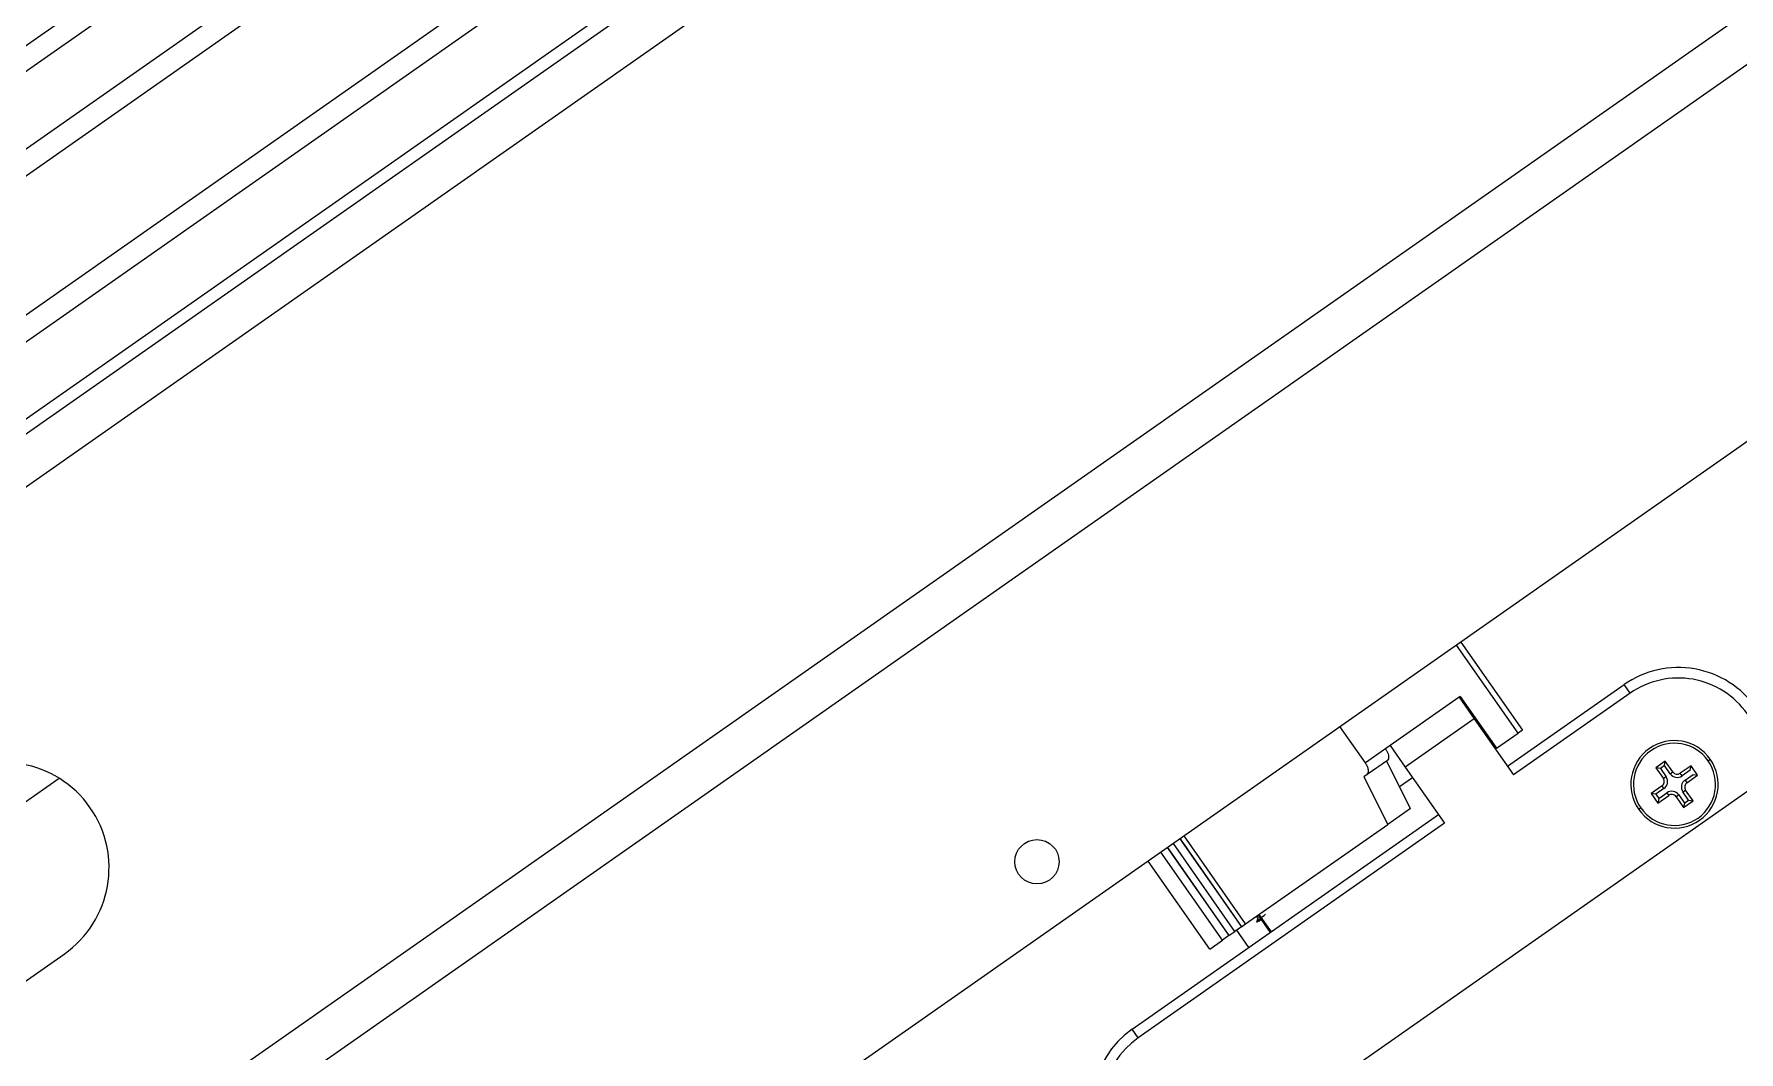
# Model space of a CAD drawing. Header units: millimetres. Extents: x 152904052 to 153933663, y 538271515 to 539240469.
# Drawn here: x 153332993.5 to 153333155.4, y 538933055.2 to 538933151.8 of the extents above; entities that cross this region are included whole.
import ezdxf

# ---------------------------------------------------------------- set-up
doc = ezdxf.new("R2010")
doc.units = ezdxf.units.MM
doc.layers.add('POWR', color=5, linetype='Continuous')

msp = doc.modelspace()

# ---------------------------------------------------------------- linework, layer by layer
at = {"layer": 'POWR', "color": 7}
for p, q in [((153334623.39, 538934255.65), (153332862.21, 538933022.46)), ((153334625.74, 538934252.29), (153332864.56, 538933019.1)), ((153334675.52, 538934217.81), (153332879.94, 538932960.53)), ((153332832.66, 538933026.31), (153333728.81, 538933653.8)), ((153332833.18, 538933029.23), (153333725.89, 538933654.31)), ((153332838.86, 538933017.46), (153333735.01, 538933644.95)), ((153332841.84, 538933016.98), (153333734.43, 538933641.99)), ((153332865.62, 538933026.31), (153333715.49, 538933621.4)), ((153333757.56, 538933570.04), (153332911.78, 538932977.82)), ((153333049.84, 538933190.71), (153332983.98, 538933144.59)), ((153333050.99, 538933189.07), (153332985.13, 538933142.95)), ((153333238.02, 538933170.49), (153332928.59, 538932953.82)), ((153333134.41, 538933085.48), (153333128.56, 538933093.84)), ((153333128.97, 538933094.13), (153333134.82, 538933085.77)), ((153333133.41, 538933082.34), (153333144.47, 538933090.09)), ((153333145.04, 538933089.27), (153333144.47, 538933090.09)), ((153333128.82, 538933088.9), (153333122.27, 538933084.31)), ((153333128.92, 538933088.96), (153333128.82, 538933088.9)), ((153333128.82, 538933088.9), (153333130.25, 538933086.85)), ((153333128.92, 538933088.96), (153333132.36, 538933084.05)), ((153333129.09, 538933088.72), (153333128.99, 538933088.65)), ((153333129.15, 538933088.63), (153333129.09, 538933088.51)), ((153333145.04, 538933089.27), (153333133.98, 538933081.52)), ((153333130.25, 538933086.85), (153333123.7, 538933082.26)), ((153333130.25, 538933086.85), (153333133.98, 538933081.52)), ((153333119.91, 538933082.65), (153333117.5, 538933086.1)), ((153333132.36, 538933084.05), (153333134.41, 538933085.48)), ((153333134.82, 538933085.77), (153333134.41, 538933085.48)), ((153333122.27, 538933084.31), (153333119.91, 538933082.65)), ((153333122.27, 538933084.31), (153333123.7, 538933082.26)), ((153333132.36, 538933084.05), (153333132.26, 538933083.98)), ((153333122, 538933082.9), (153333120.09, 538933081.56)), ((153333124.21, 538933078.34), (153333121.92, 538933082.84)), ((153333123.7, 538933082.26), (153333127.43, 538933076.93)), ((153333148.39, 538933082.82), (153333147.49, 538933082.19)), ((153333147.49, 538933082.19), (153333148.21, 538933081.17)), ((153333147.92, 538933082.12), (153333147.49, 538933082.19)), ((153333148.32, 538933082.4), (153333147.92, 538933082.12)), ((153333147.92, 538933082.12), (153333148.46, 538933081.34)), ((153333148.32, 538933082.4), (153333148.39, 538933082.82)), ((153333148.86, 538933081.62), (153333148.32, 538933082.4)), ((153333149.11, 538933081.8), (153333148.39, 538933082.82)), ((153333150.83, 538933082.39), (153333149.81, 538933081.68)), ((153333150.75, 538933081.97), (153333149.98, 538933081.43)), ((153333150.75, 538933081.97), (153333150.83, 538933082.39)), ((153333151.46, 538933081.49), (153333150.83, 538933082.39)), ((153333152.46, 538933082.86), (153333152.66, 538933083)), ((153332995.9, 538933081.19), (153332972.64, 538933064.9)), ((153333102.28, 538933042.24), (153333157.17, 538933080.67)), ((153333120.09, 538933081.56), (153333119.75, 538933081.32)), ((153333119.75, 538933081.32), (153333122.04, 538933076.82)), ((153333123.16, 538933080.41), (153333124.39, 538933081.28)), ((153333148.09, 538933080.47), (153333147.06, 538933079.76)), ((153333148.26, 538933080.22), (153333148.09, 538933080.47)), ((153333148.46, 538933081.34), (153333148.21, 538933081.17)), ((153333148.86, 538933081.62), (153333149.11, 538933081.8)), ((153333149.98, 538933081.43), (153333149.81, 538933081.68)), ((153333150.26, 538933081.03), (153333151.03, 538933081.57)), ((153333150.26, 538933081.03), (153333150.44, 538933080.78)), ((153333150.44, 538933080.78), (153333151.46, 538933081.49)), ((153333151.03, 538933081.57), (153333151.46, 538933081.49)), ((153333147.06, 538933079.76), (153333147.69, 538933078.85)), ((153333147.49, 538933079.68), (153333147.06, 538933079.76)), ((153333148.26, 538933080.22), (153333147.49, 538933079.68)), ((153333147.49, 538933079.68), (153333147.77, 538933079.28)), ((153333147.69, 538933078.85), (153333148.72, 538933079.57)), ((153333147.77, 538933079.28), (153333147.69, 538933078.85)), ((153333147.77, 538933079.28), (153333148.54, 538933079.82)), ((153333148.54, 538933079.82), (153333148.72, 538933079.57)), ((153333149.66, 538933079.62), (153333149.41, 538933079.45)), ((153333149.41, 538933079.45), (153333150.13, 538933078.42)), ((153333149.66, 538933079.62), (153333150.21, 538933078.85)), ((153333150.06, 538933079.9), (153333150.31, 538933080.08)), ((153333150.6, 538933079.13), (153333150.06, 538933079.9)), ((153333150.13, 538933078.42), (153333151.03, 538933079.06)), ((153333150.21, 538933078.85), (153333150.13, 538933078.42)), ((153333150.21, 538933078.85), (153333150.6, 538933079.13)), ((153333151.03, 538933079.06), (153333150.31, 538933080.08)), ((153333150.6, 538933079.13), (153333151.03, 538933079.06)), ((153333097.78, 538933057.39), (153333126.86, 538933077.75)), ((153333124.21, 538933078.34), (153333122.04, 538933076.82)), ((153333146.07, 538933078.39), (153333145.86, 538933078.24)), ((153333127.43, 538933076.93), (153333098.35, 538933056.57)), ((153333102.3, 538933075.46), (153333108.15, 538933067.1)), ((153333102.31, 538933075.46), (153333108.16, 538933067.1)), ((153333108.54, 538933067.37), (153333102.69, 538933075.73)), ((153333108.54, 538933067.37), (153333122.04, 538933076.82)), ((153333106.33, 538933065.82), (153333100.48, 538933074.18)), ((153333101.1, 538933074.62), (153333106.95, 538933066.26)), ((153333101.11, 538933074.62), (153333106.96, 538933066.26)), ((153333107.53, 538933066.66), (153333101.68, 538933075.02)), ((153333105.13, 538933064.98), (153333099.28, 538933073.34)), ((153333108.16, 538933067.1), (153333108.54, 538933067.37)), ((153333109.49, 538933068.04), (153333109.68, 538933068.04)), ((153333109.74, 538933068.21), (153333110.88, 538933066.57)), ((153333109.78, 538933067.63), (153333110, 538933067.82)), ((153333109.8, 538933068.26), (153333110.95, 538933066.62)), ((153333105.13, 538933064.98), (153333106.33, 538933065.82)), ((153333106.95, 538933066.26), (153333106.33, 538933065.82)), ((153333106.96, 538933066.26), (153333106.95, 538933066.26)), ((153333106.96, 538933066.26), (153333107.53, 538933066.66)), ((153333108.15, 538933067.1), (153333107.53, 538933066.66)), ((153333108.83, 538933065.13), (153333107.69, 538933066.77)), ((153333108.16, 538933067.1), (153333108.15, 538933067.1)), ((153332988.16, 538933058.77), (153332996.35, 538933064.5)), ((153333098.35, 538933056.57), (153333097.78, 538933057.39))]:
    msp.add_line(p, q, dxfattribs=at)
msp.add_circle((153333088.73, 538933073.28), 2.1, dxfattribs=at)
for centre, radius, start, end in [((153333149.63, 538933082.71), 9, 35, 125), ((153333149.63, 538933082.71), 8, 35, 125), ((153333149.26, 538933080.62), 4.15, 35, 215), ((153333149.26, 538933080.62), 3.9, 35, 215), ((153332990.62, 538933072.7), 10, 305, 125), ((153333149.26, 538933080.62), 4.15, 215, 35), ((153333149.26, 538933080.62), 3.9, 215, 35), ((153333147.8, 538933080.88), 0.5, 305, 35), ((153333147.8, 538933080.88), 0.807, 305, 35), ((153333149.52, 538933082.09), 0.807, 215, 305), ((153333149.52, 538933082.09), 0.5, 215, 305), ((153333150.72, 538933080.37), 0.807, 125, 215), ((153333150.72, 538933080.37), 0.5, 125, 215), ((153333149, 538933079.16), 0.807, 35, 125), ((153333149, 538933079.16), 0.5, 35, 125), ((153333102.94, 538933050.02), 9, 125, 215), ((153333102.94, 538933050.02), 8, 125, 215)]:
    msp.add_arc(centre, radius, start, end, dxfattribs=at)
for points, knots in [([(153333121.82, 538933083.99), (153333121.87, 538933083.92), (153333121.97, 538933083.75), (153333122.08, 538933083.5), (153333122.13, 538933083.24), (153333122.11, 538933083.02), (153333122.04, 538933082.94), (153333122, 538933082.9)], [0, 0, 0, 0, 0.174736, 0.363548, 0.559692, 0.78787, 1, 1, 1, 1]), ([(153333120.09, 538933081.56), (153333120.13, 538933081.61), (153333120.23, 538933081.72), (153333120.21, 538933082.04), (153333120.09, 538933082.37), (153333119.97, 538933082.56), (153333119.91, 538933082.65)], [0, 0, 0, 0, 0.273241, 0.566326, 0.792171, 1, 1, 1, 1]), ([(153333109.78, 538933067.63), (153333109.7, 538933067.59), (153333109.54, 538933067.52), (153333109.61, 538933067.61), (153333109.88, 538933067.86), (153333110.25, 538933068.15), (153333110.44, 538933068.3)], [0, 0, 0, 0, 0.2408483, 0.4765718, 0.7214915, 1, 1, 1, 1]), ([(153333109.73, 538933067.97), (153333109.7, 538933067.9), (153333109.66, 538933067.76), (153333109.61, 538933067.63), (153333109.58, 538933067.56)], [0, 0, 0, 0, 0.499894, 1, 1, 1, 1]), ([(153333109.69, 538933068.04), (153333109.68, 538933068.04), (153333109.66, 538933068.03), (153333109.67, 538933068.05), (153333109.69, 538933068.07)], [0, 0, 0, 0, 0.234258, 1, 1, 1, 1]), ([(153333110.02, 538933067.8), (153333110.02, 538933067.79), (153333109.99, 538933067.77), (153333109.9, 538933067.71), (153333109.83, 538933067.66), (153333109.78, 538933067.63)], [0, 0, 0, 0, 0.063595, 0.275437, 1, 1, 1, 1])]:
    msp.add_open_spline(points, degree=3, knots=knots, dxfattribs=at)

doc.saveas('drawing.dxf')
